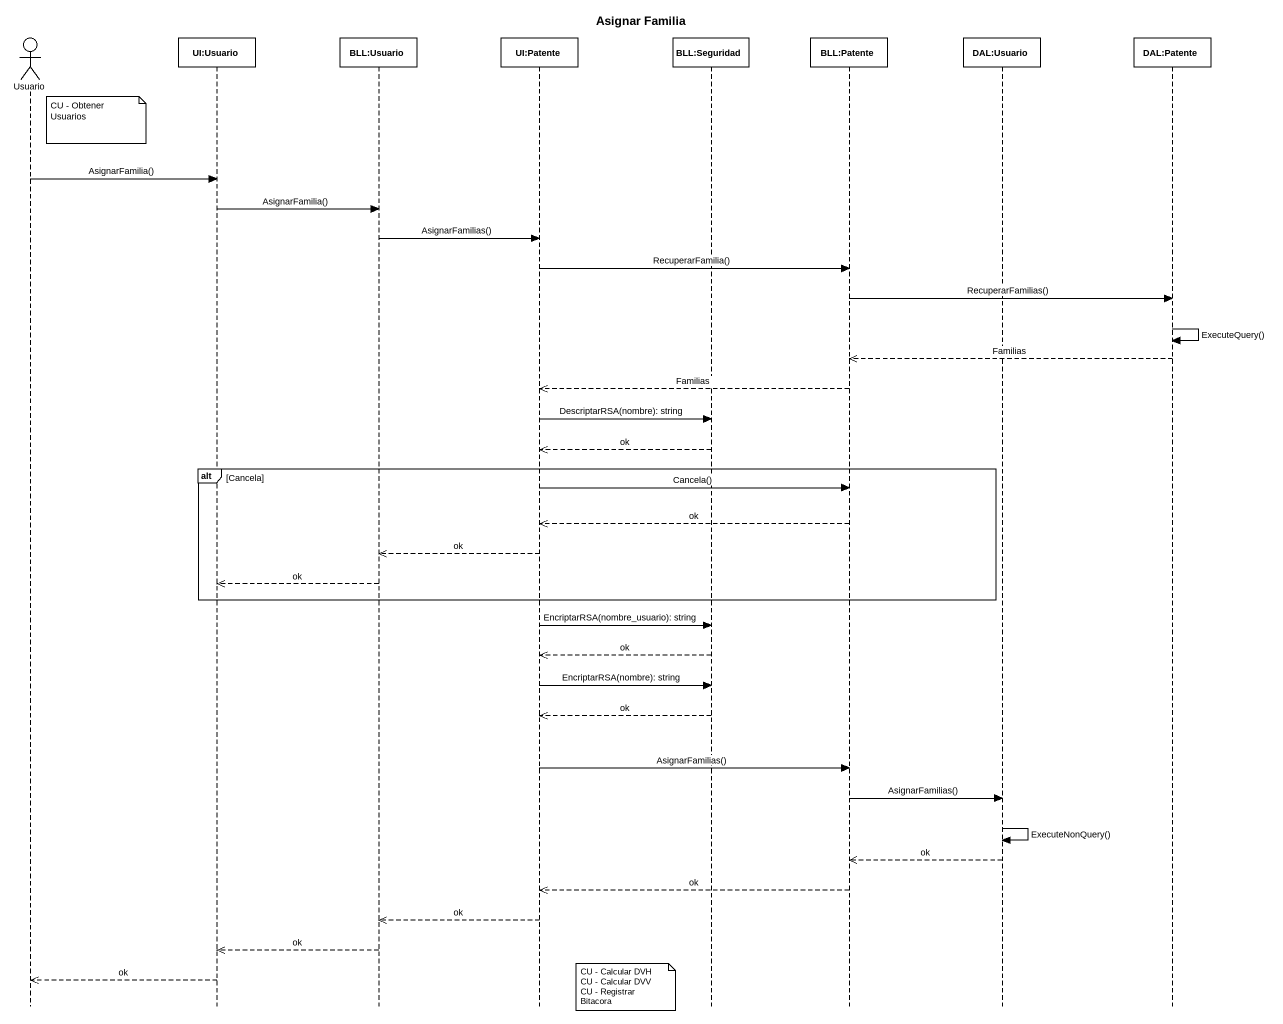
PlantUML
@startuml
title Asignar Familia
hide footbox
actor Usuario
participant "UI:Usuario" as UI_Usuario
participant "BLL:Usuario" as BLL_Usuario
participant "UI:Patente" as UI_Patente
participant "BLL:Seguridad" as BLL_Seguridad
participant "BLL:Patente" as BLL_Patente
participant "DAL:Usuario" as DAL_Usuario
participant "DAL:Patente" as DAL_Patente

note right of Usuario : CU - Obtener Usuarios
Usuario -> UI_Usuario : AsignarFamilia()
UI_Usuario -> BLL_Usuario : AsignarFamilia()
BLL_Usuario -> UI_Patente : AsignarFamilias()
UI_Patente -> BLL_Patente : RecuperarFamilia()
BLL_Patente -> DAL_Patente : RecuperarFamilias()
DAL_Patente -> DAL_Patente : ExecuteQuery()
DAL_Patente -->> BLL_Patente : Familias
BLL_Patente -->> UI_Patente : Familias
UI_Patente -> BLL_Seguridad : DescriptarRSA(nombre): string
BLL_Seguridad -->> UI_Patente : ok
alt Cancela
  UI_Patente -> BLL_Patente : Cancela()
  BLL_Patente -->> UI_Patente : ok
  UI_Patente -->> BLL_Usuario : ok
  BLL_Usuario -->> UI_Usuario : ok
end
UI_Patente -> BLL_Seguridad : EncriptarRSA(nombre_usuario): string
BLL_Seguridad -->> UI_Patente : ok
UI_Patente -> BLL_Seguridad : EncriptarRSA(nombre): string
BLL_Seguridad -->> UI_Patente : ok
UI_Patente -> BLL_Patente : AsignarFamilias()
BLL_Patente -> DAL_Usuario : AsignarFamilias()
DAL_Usuario -> DAL_Usuario : ExecuteNonQuery()
DAL_Usuario -->> BLL_Patente : ok
BLL_Patente -->> UI_Patente : ok
UI_Patente -->> BLL_Usuario : ok
BLL_Usuario -->> UI_Usuario : ok
UI_Usuario -->> Usuario : ok
note left of BLL_Seguridad
  CU - Calcular DVH
  CU - Calcular DVV
  CU - Registrar Bitacora
end note
@enduml
